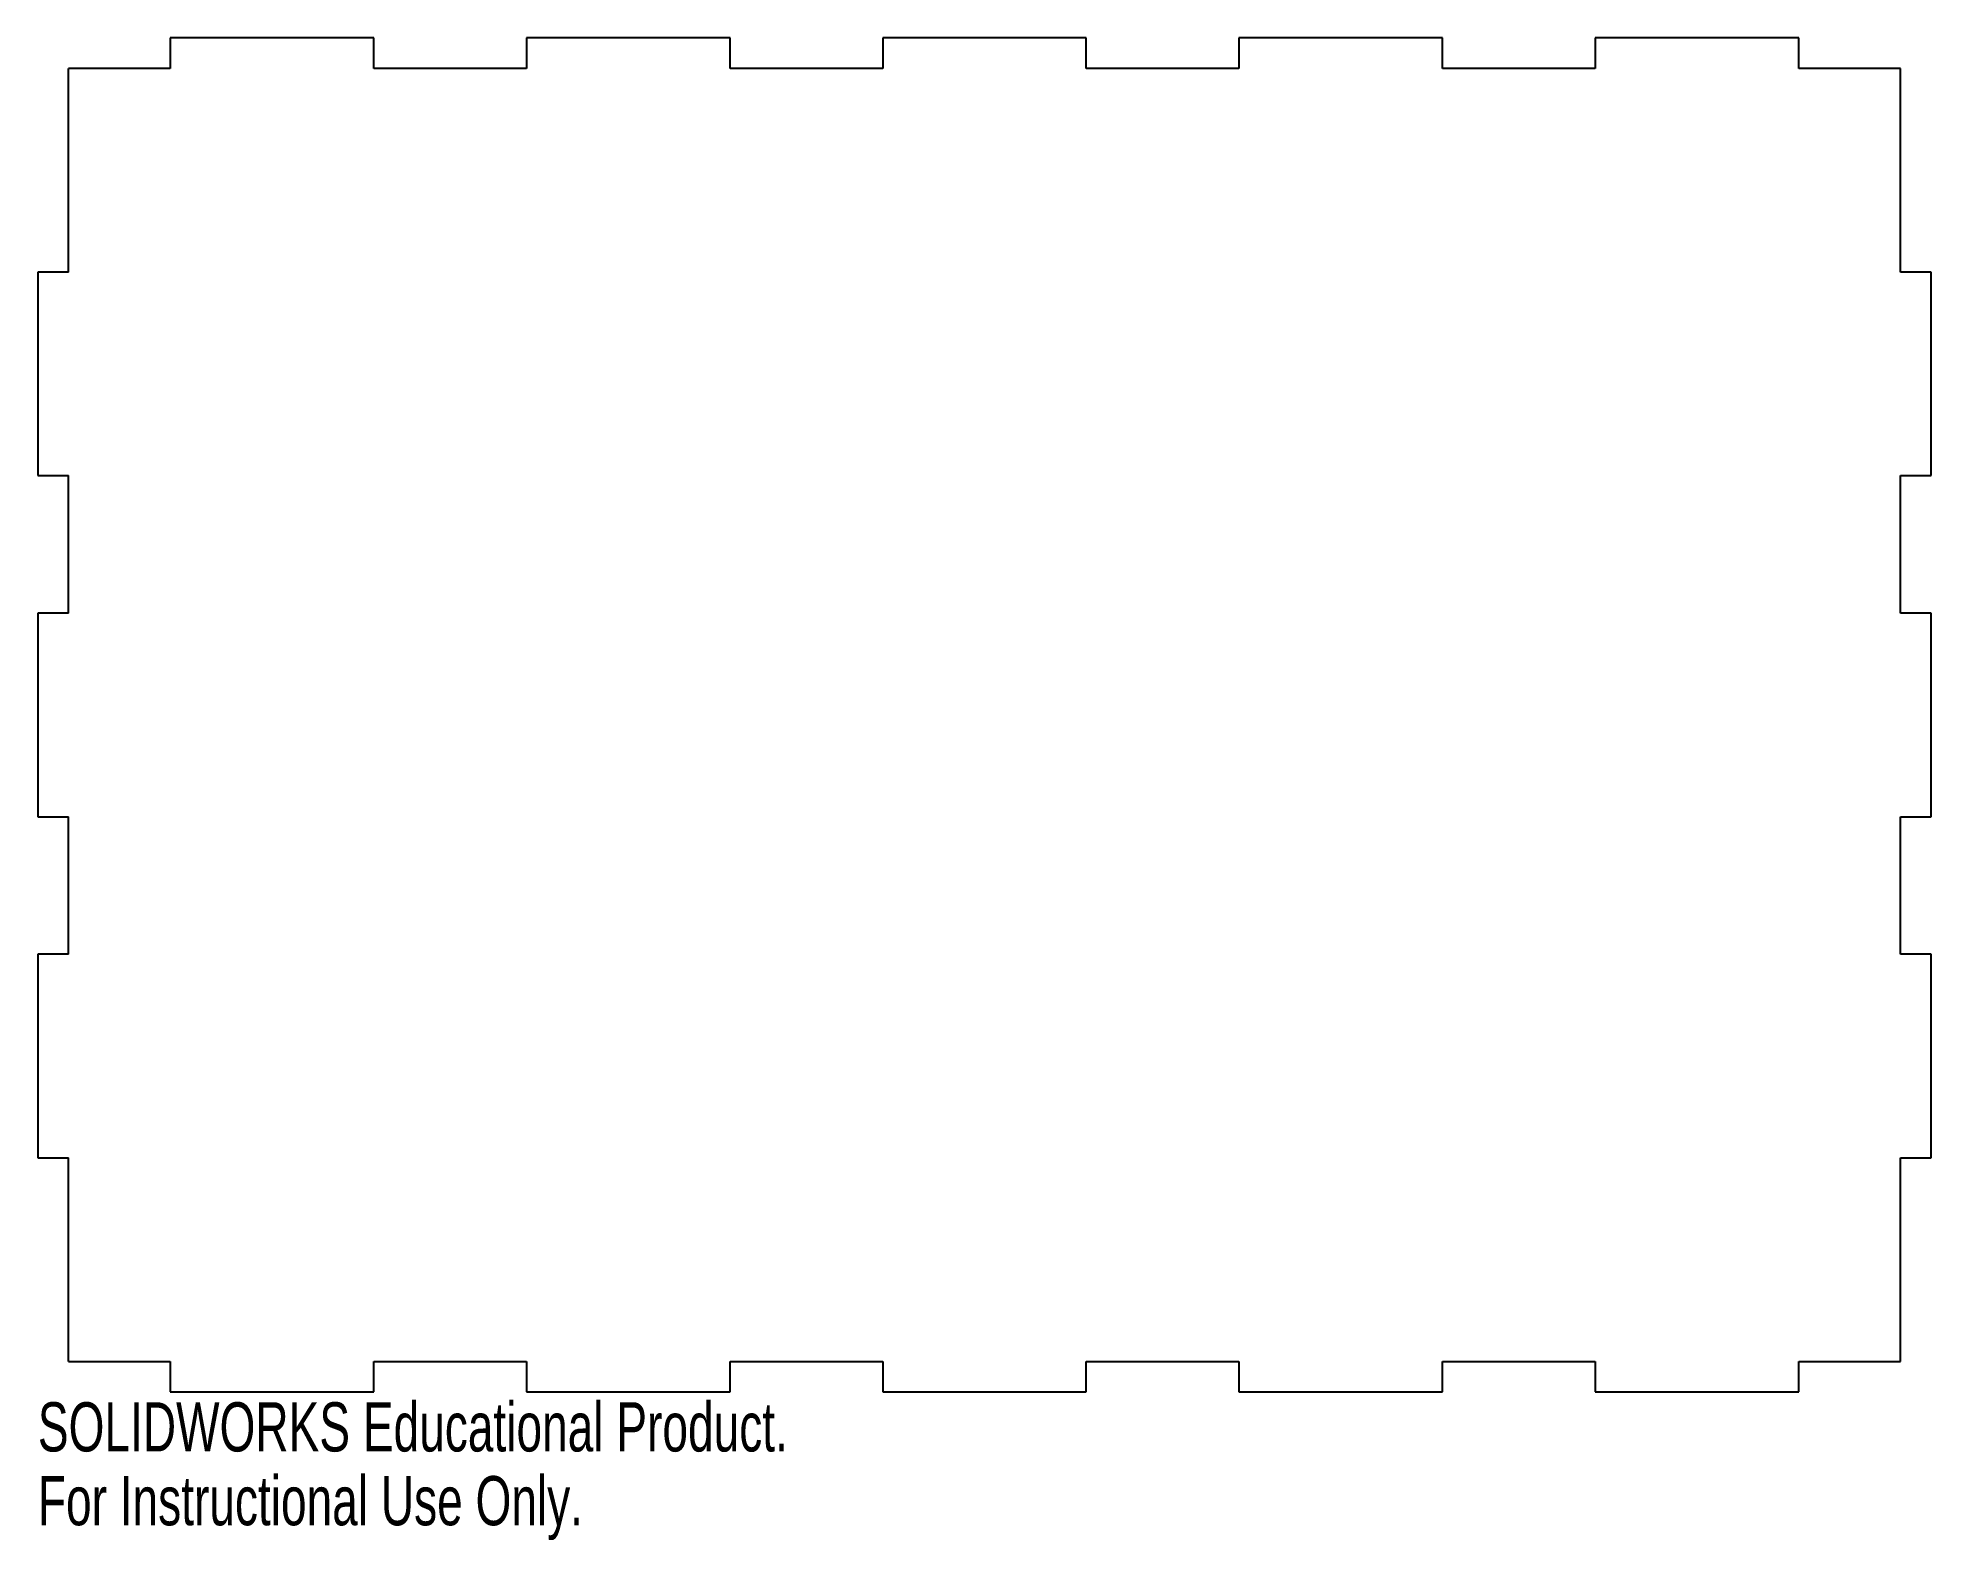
# Model space of a CAD drawing. Header units: millimetres. Extents: x -398 to -212, y 301 to 449.
import ezdxf

# ---------------------------------------------------------------- set-up
doc = ezdxf.new("R2010")
doc.units = ezdxf.units.MM
doc.styles.add('SLDTEXTSTYLE0', font='TXT', dxfattribs={"width": 0.7})

msp = doc.modelspace()

# ---------------------------------------------------------------- linework, layer by layer
at = {"color": 7, "linetype": 'Continuous', "lineweight": 25}
for p, q in [((-365.5, 449), (-385.5, 449)), ((-385.5, 449), (-385.5, 446)), ((-365.5, 446), (-365.5, 449)), ((-330.5, 449), (-350.5, 449)), ((-350.5, 449), (-350.5, 446)), ((-330.5, 446), (-330.5, 449)), ((-295.5, 449), (-315.5, 449)), ((-315.5, 449), (-315.5, 446)), ((-295.5, 446), (-295.5, 449)), ((-260.5, 449), (-280.5, 449)), ((-280.5, 449), (-280.5, 446)), ((-260.5, 446), (-260.5, 449)), ((-225.5, 449), (-245.5, 449)), ((-245.5, 449), (-245.5, 446)), ((-225.5, 446), (-225.5, 449)), ((-385.5, 446), (-395.5, 446)), ((-395.5, 426), (-395.5, 446)), ((-350.5, 446), (-365.5, 446)), ((-315.5, 446), (-330.5, 446)), ((-280.5, 446), (-295.5, 446)), ((-245.5, 446), (-260.5, 446)), ((-215.5, 446), (-225.5, 446)), ((-215.5, 426), (-215.5, 446)), ((-395.5, 426), (-398.5, 426)), ((-398.5, 426), (-398.5, 406)), ((-212.5, 426), (-215.5, 426)), ((-212.5, 406), (-212.5, 426)), ((-398.5, 406), (-395.5, 406)), ((-395.5, 392.5), (-395.5, 406)), ((-215.5, 392.5), (-215.5, 406)), ((-215.5, 406), (-212.5, 406)), ((-395.5, 392.5), (-398.5, 392.5)), ((-398.5, 392.5), (-398.5, 372.5)), ((-212.5, 392.5), (-215.5, 392.5)), ((-212.5, 372.5), (-212.5, 392.5)), ((-398.5, 372.5), (-395.5, 372.5)), ((-395.5, 359), (-395.5, 372.5)), ((-215.5, 359), (-215.5, 372.5)), ((-215.5, 372.5), (-212.5, 372.5)), ((-395.5, 359), (-398.5, 359)), ((-398.5, 359), (-398.5, 339)), ((-212.5, 359), (-215.5, 359)), ((-212.5, 339), (-212.5, 359)), ((-398.5, 339), (-395.5, 339)), ((-395.5, 319), (-395.5, 339)), ((-215.5, 319), (-215.5, 339)), ((-215.5, 339), (-212.5, 339)), ((-395.5, 319), (-385.5, 319)), ((-385.5, 319), (-385.5, 316)), ((-365.5, 316), (-365.5, 319)), ((-365.5, 319), (-350.5, 319)), ((-350.5, 319), (-350.5, 316)), ((-330.5, 316), (-330.5, 319)), ((-330.5, 319), (-315.5, 319)), ((-315.5, 319), (-315.5, 316)), ((-295.5, 316), (-295.5, 319)), ((-295.5, 319), (-280.5, 319)), ((-280.5, 319), (-280.5, 316)), ((-260.5, 316), (-260.5, 319)), ((-260.5, 319), (-245.5, 319)), ((-245.5, 319), (-245.5, 316)), ((-225.5, 316), (-225.5, 319)), ((-225.5, 319), (-215.5, 319)), ((-385.5, 316), (-365.5, 316)), ((-350.5, 316), (-330.5, 316)), ((-315.5, 316), (-295.5, 316)), ((-280.5, 316), (-260.5, 316)), ((-245.5, 316), (-225.5, 316))]:
    msp.add_line(p, q, dxfattribs=at)

# ---------------------------------------------------------------- texts
at = {"color": 7, "linetype": 'Continuous', "char_height": 4.8336, "attachment_point": 1, "style": 'SLDTEXTSTYLE0'}
for s, insert in [('SOLIDWORKS Educational Product.', (-398.5, 314.98)), ('For Instructional Use Only.', (-398.5, 307.73))]:
    msp.add_mtext(s, dxfattribs=dict(at, insert=insert))

doc.saveas('drawing.dxf')
